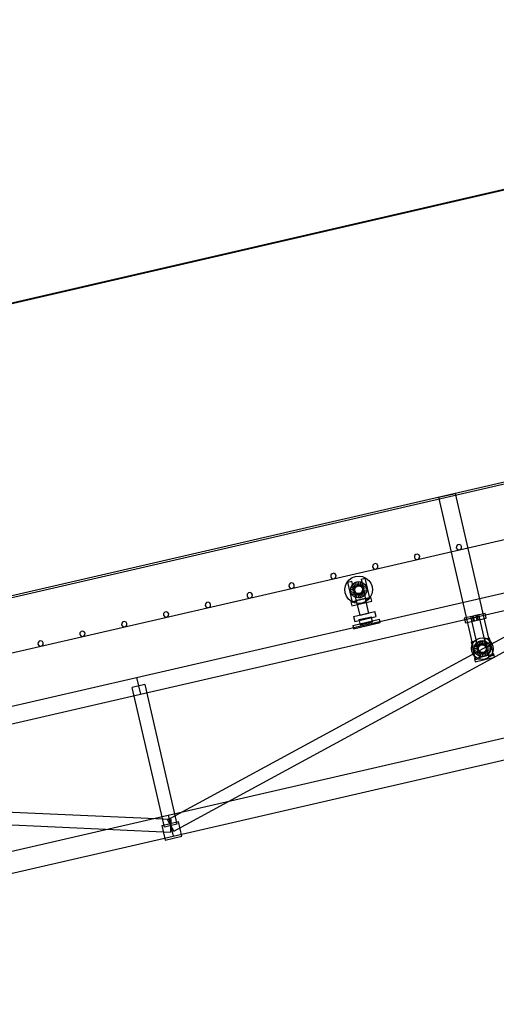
# Model space of a CAD drawing. Header units: millimetres. Extents: x -1970 to 59977, y -50268 to 6837.
# Drawn here: x 36527 to 37637, y 2226 to 4523 of the extents above; entities that cross this region are included whole.
import ezdxf

# ---------------------------------------------------------------- set-up
doc = ezdxf.new("R2010")
doc.units = ezdxf.units.MM
doc.layers.add('COTAS_P', color=1, linetype='Continuous', lineweight=0)
doc.layers.add('lateral_C03', color=7, linetype='Continuous', lineweight=0)
doc.dimstyles.new('R19_100', dxfattribs={"dimtxt": 250, "dimasz": 150, "dimexe": 150, "dimexo": 80, "dimgap": 100, "dimtad": 1, "dimtih": 1, "dimtoh": 1, "dimdsep": 46, "dimcen": 0.09, "dimadec": 0, "dimazin": 0, "dimtfac": 1, "dimtdec": 4, "dimtofl": 0, "dimtmove": 0, "dimatfit": 3, "dimfxl": 1, "dimtolj": 1, "dimtzin": 0, "dimarcsym": 0})

# ---------------------------------------------------------------- blocks, each defined once
blk = doc.blocks.new('*D9')
at = {"layer": 'COTAS_P', "color": 0, "lineweight": -2, "transparency": 16777216}
for p, q in [((38921.3, 3578), (38703.4, 4523.2)), ((27384.7, 1760.7), (38591, 4343.3)), ((27422.7, 928), (27204.9, 1873.2))]:
    blk.add_line(p, q, dxfattribs=at)
at = {"layer": 'COTAS_P', "color": 0, "transparency": 16777216}
for points in [[(38585.4, 4367.7), (38596.6, 4319), (38737.1, 4377)], [(27379.1, 1785.1), (27390.3, 1736.3), (27238.5, 1727)]]:
    blk.add_solid(points, dxfattribs=at)
at = {"layer": 'Defpoints', "color": 0, "transparency": 16777216}
for p in [(38737.1, 4377), (38939.3, 3500), (27440.7, 850)]:
    blk.add_point(p, dxfattribs=at)

msp = doc.modelspace()

# ---------------------------------------------------------------- linework, layer by layer
at = {"layer": 'lateral_C03'}
for p, q in [((38691.362, 3685.056), (27582.557, 1124.887)), ((27583.456, 1120.989), (38692.26, 3681.159)), ((27611.752, 998.208), (38720.557, 3558.377)), ((37502.525, 3411.073), (37541.503, 3420.056)), ((37502.525, 3411.073), (37582.474, 3064.167)), ((37621.452, 3073.15), (37541.503, 3420.056)), ((37543.938, 3297.557), (37543.595, 3293.647)), ((37543.595, 3293.647), (37545.615, 3290.283)), ((37546.514, 3300.518), (37543.938, 3297.557)), ((37545.615, 3290.283), (37549.227, 3288.748)), ((37550.339, 3301.399), (37546.514, 3300.518)), ((37549.227, 3288.748), (37553.051, 3289.629)), ((37553.951, 3299.864), (37550.339, 3301.399)), ((37553.051, 3289.629), (37555.627, 3292.59)), ((37555.97, 3296.499), (37553.951, 3299.864)), ((37555.627, 3292.59), (37555.97, 3296.499)), ((37446.493, 3275.099), (37446.149, 3271.19)), ((37446.149, 3271.19), (37448.169, 3267.825)), ((37449.069, 3278.06), (37446.493, 3275.099)), ((37448.169, 3267.825), (37451.781, 3266.29)), ((37452.893, 3278.941), (37449.069, 3278.06)), ((37451.781, 3266.29), (37455.605, 3267.172)), ((37456.505, 3277.407), (37452.893, 3278.941)), ((37455.605, 3267.172), (37458.181, 3270.132)), ((37458.525, 3274.042), (37456.505, 3277.407)), ((37458.181, 3270.132), (37458.525, 3274.042)), ((36798.817, 2991.315), (37968.165, 3260.807)), ((36871.153, 2659.536), (37965.492, 3254.496)), ((37349.047, 3252.642), (37348.704, 3248.732)), ((37348.704, 3248.732), (37350.724, 3245.367)), ((37351.623, 3255.602), (37349.047, 3252.642)), ((37350.724, 3245.367), (37354.336, 3243.833)), ((37355.447, 3256.484), (37351.623, 3255.602)), ((37354.336, 3243.833), (37358.16, 3244.714)), ((37359.059, 3254.949), (37355.447, 3256.484)), ((37358.16, 3244.714), (37360.736, 3247.675)), ((37361.079, 3251.584), (37359.059, 3254.949)), ((37360.736, 3247.675), (37361.079, 3251.584)), ((36807.8, 2952.337), (37977.148, 3221.829)), ((36885.482, 2633.179), (37979.821, 3228.139)), ((37251.601, 3230.184), (37251.258, 3226.274)), ((37251.258, 3226.274), (37253.278, 3222.91)), ((37254.177, 3233.145), (37251.601, 3230.184)), ((37253.278, 3222.91), (37256.89, 3221.375)), ((37258.002, 3234.026), (37254.177, 3233.145)), ((37256.89, 3221.375), (37260.714, 3222.256)), ((37261.614, 3232.491), (37258.002, 3234.026)), ((37260.714, 3222.256), (37263.29, 3225.217)), ((37263.634, 3229.127), (37261.614, 3232.491)), ((37263.29, 3225.217), (37263.634, 3229.127)), ((37288.998, 3212.68), (37294.314, 3219.124)), ((37294.314, 3219.124), (37301.116, 3223.972)), ((37301.116, 3223.972), (37308.942, 3226.895)), ((37308.942, 3226.895), (37317.258, 3227.692)), ((37317.258, 3227.692), (37325.496, 3226.31)), ((37321.682, 3220.595), (37331.427, 3222.841)), ((37321.682, 3220.595), (37332.462, 3173.821)), ((37325.496, 3226.31), (37333.096, 3222.843)), ((37342.207, 3176.067), (37331.427, 3222.841)), ((37333.096, 3222.843), (37339.54, 3217.527)), ((37339.54, 3217.527), (37344.389, 3210.724)), ((37154.156, 3207.726), (37153.812, 3203.817)), ((37153.812, 3203.817), (37155.832, 3200.452)), ((37156.732, 3210.687), (37154.156, 3207.726)), ((37155.832, 3200.452), (37159.444, 3198.917)), ((37160.556, 3211.569), (37156.732, 3210.687)), ((37159.444, 3198.917), (37163.268, 3199.799)), ((37164.168, 3210.034), (37160.556, 3211.569)), ((37163.268, 3199.799), (37165.844, 3202.76)), ((37166.188, 3206.669), (37164.168, 3210.034)), ((37165.844, 3202.76), (37166.188, 3206.669)), ((37284.148, 3196.841), (37285.53, 3205.08)), ((37284.946, 3188.526), (37284.148, 3196.841)), ((37285.53, 3205.08), (37288.998, 3212.68)), ((37290.5, 3213.409), (37300.244, 3215.654)), ((37290.5, 3213.409), (37301.279, 3166.635)), ((37297.14, 3196.383), (37297.961, 3201.274)), ((37307.134, 3196.03), (37297.14, 3196.383)), ((37297.614, 3191.445), (37297.14, 3196.383)), ((37307.358, 3193.691), (37297.614, 3191.445)), ((37297.961, 3201.274), (37300.019, 3205.787)), ((37307.523, 3198.347), (37297.961, 3201.274)), ((37300.019, 3205.787), (37303.176, 3209.613)), ((37308.498, 3200.484), (37300.019, 3205.787)), ((37311.024, 3168.88), (37300.244, 3215.654)), ((37303.176, 3209.613), (37307.215, 3212.492)), ((37309.993, 3202.297), (37303.176, 3209.613)), ((37307.134, 3196.03), (37307.523, 3198.347)), ((37307.358, 3193.691), (37307.134, 3196.03)), ((37307.215, 3212.492), (37311.862, 3214.227)), ((37311.906, 3203.66), (37307.215, 3212.492)), ((37308.18, 3191.49), (37307.358, 3193.691)), ((37307.523, 3198.347), (37308.498, 3200.484)), ((37308.498, 3200.484), (37309.993, 3202.297)), ((37309.993, 3202.297), (37311.906, 3203.66)), ((37311.862, 3214.227), (37316.799, 3214.7)), ((37314.107, 3204.482), (37311.862, 3214.227)), ((37311.906, 3203.66), (37314.107, 3204.482)), ((37314.107, 3204.482), (37316.446, 3204.707)), ((37316.446, 3204.707), (37316.799, 3214.7)), ((37316.446, 3204.707), (37318.763, 3204.318)), ((37316.799, 3214.7), (37321.691, 3213.88)), ((37318.763, 3204.318), (37321.691, 3213.88)), ((37318.763, 3204.318), (37320.901, 3203.343)), ((37320.901, 3203.343), (37326.203, 3211.821)), ((37320.901, 3203.343), (37322.713, 3201.848)), ((37321.691, 3213.88), (37326.203, 3211.821)), ((37322.713, 3201.848), (37330.029, 3208.665)), ((37322.713, 3201.848), (37324.077, 3199.934)), ((37324.077, 3199.934), (37332.908, 3204.626)), ((37324.077, 3199.934), (37324.899, 3197.733)), ((37325.123, 3195.395), (37324.734, 3193.078)), ((37334.643, 3199.979), (37324.899, 3197.733)), ((37324.899, 3197.733), (37325.123, 3195.395)), ((37325.123, 3195.395), (37335.117, 3195.042)), ((37326.203, 3211.821), (37330.029, 3208.665)), ((37330.029, 3208.665), (37332.908, 3204.626)), ((37332.908, 3204.626), (37334.643, 3199.979)), ((37335.117, 3195.042), (37334.296, 3190.15)), ((37334.643, 3199.979), (37335.117, 3195.042)), ((37344.389, 3210.724), (37347.311, 3202.899)), ((37348.109, 3194.583), (37346.727, 3186.345)), ((37347.311, 3202.899), (37348.109, 3194.583)), ((37056.71, 3185.269), (37056.367, 3181.359)), ((37056.367, 3181.359), (37058.387, 3177.994)), ((37059.286, 3188.23), (37056.71, 3185.269)), ((37058.387, 3177.994), (37061.999, 3176.46)), ((37063.11, 3189.111), (37059.286, 3188.23)), ((37061.999, 3176.46), (37065.823, 3177.341)), ((37066.722, 3187.576), (37063.11, 3189.111)), ((37065.823, 3177.341), (37068.399, 3180.302)), ((37068.742, 3184.211), (37066.722, 3187.576)), ((37068.399, 3180.302), (37068.742, 3184.211)), ((37287.868, 3180.7), (37284.946, 3188.526)), ((37292.717, 3173.897), (37287.868, 3180.7)), ((37299.161, 3168.581), (37292.717, 3173.897)), ((37299.349, 3186.799), (37297.614, 3191.445)), ((37297.907, 3167.91), (37344.681, 3178.69)), ((37308.18, 3191.49), (37299.349, 3186.799)), ((37302.228, 3182.76), (37299.349, 3186.799)), ((37309.544, 3189.577), (37302.228, 3182.76)), ((37306.054, 3179.603), (37302.228, 3182.76)), ((37311.356, 3188.082), (37306.054, 3179.603)), ((37310.566, 3177.545), (37306.054, 3179.603)), ((37309.544, 3189.577), (37308.18, 3191.49)), ((37311.356, 3188.082), (37309.544, 3189.577)), ((37313.494, 3187.106), (37310.566, 3177.545)), ((37315.458, 3176.724), (37310.566, 3177.545)), ((37313.494, 3187.106), (37311.356, 3188.082)), ((37331.038, 3175.545), (37311.549, 3171.054)), ((37319.634, 3135.973), (37311.549, 3171.054)), ((37315.811, 3186.718), (37313.494, 3187.106)), ((37315.811, 3186.718), (37315.458, 3176.724)), ((37320.395, 3177.198), (37315.458, 3176.724)), ((37318.15, 3186.942), (37315.811, 3186.718)), ((37320.351, 3187.764), (37318.15, 3186.942)), ((37318.15, 3186.942), (37320.395, 3177.198)), ((37322.264, 3189.128), (37320.351, 3187.764)), ((37320.351, 3187.764), (37325.042, 3178.933)), ((37325.042, 3178.933), (37320.395, 3177.198)), ((37323.759, 3190.94), (37322.264, 3189.128)), ((37322.264, 3189.128), (37329.081, 3181.811)), ((37324.734, 3193.078), (37323.759, 3190.94)), ((37323.759, 3190.94), (37332.238, 3185.638)), ((37324.734, 3193.078), (37334.296, 3190.15)), ((37329.081, 3181.811), (37325.042, 3178.933)), ((37332.238, 3185.638), (37329.081, 3181.811)), ((37331.038, 3175.545), (37339.123, 3140.465)), ((37337.943, 3172.3), (37331.141, 3167.452)), ((37334.296, 3190.15), (37332.238, 3185.638)), ((37332.462, 3173.821), (37342.207, 3176.067)), ((37343.26, 3178.744), (37337.943, 3172.3)), ((37346.727, 3186.345), (37343.26, 3178.744)), ((37346.926, 3168.945), (37344.681, 3178.69)), ((36959.265, 3162.811), (36958.921, 3158.902)), ((36958.921, 3158.902), (36960.941, 3155.537)), ((36961.84, 3165.772), (36959.265, 3162.811)), ((36960.941, 3155.537), (36964.553, 3154.002)), ((36965.665, 3166.653), (36961.84, 3165.772)), ((36964.553, 3154.002), (36968.377, 3154.883)), ((36969.277, 3165.118), (36965.665, 3166.653)), ((36968.377, 3154.883), (36970.953, 3157.844)), ((36971.297, 3161.754), (36969.277, 3165.118)), ((36970.953, 3157.844), (36971.297, 3161.754)), ((37297.907, 3167.91), (37300.153, 3158.165)), ((37306.761, 3165.114), (37299.161, 3168.581)), ((37300.153, 3158.165), (37346.926, 3168.945)), ((37301.279, 3166.635), (37311.024, 3168.88)), ((37314.999, 3163.732), (37306.761, 3165.114)), ((37323.315, 3164.53), (37314.999, 3163.732)), ((37331.141, 3167.452), (37323.315, 3164.53)), ((36861.819, 3140.353), (36861.475, 3136.444)), ((36861.475, 3136.444), (36863.495, 3133.079)), ((36864.395, 3143.314), (36861.819, 3140.353)), ((36863.495, 3133.079), (36867.107, 3131.544)), ((36868.219, 3144.196), (36864.395, 3143.314)), ((36867.107, 3131.544), (36870.932, 3132.426)), ((36871.831, 3142.661), (36868.219, 3144.196)), ((36870.932, 3132.426), (36873.507, 3135.387)), ((36873.851, 3139.296), (36871.831, 3142.661)), ((36873.507, 3135.387), (36873.851, 3139.296)), ((37302.463, 3112.518), (37364.828, 3126.891)), ((37304.403, 3133.489), (37353.905, 3144.898)), ((37304.403, 3133.489), (37307.098, 3121.796)), ((37307.098, 3121.796), (37356.6, 3133.204)), ((37316.783, 3126.081), (37346.017, 3132.818)), ((37316.783, 3126.081), (37319.478, 3114.387)), ((37339.123, 3140.465), (37319.634, 3135.973)), ((37348.711, 3121.124), (37346.017, 3132.818)), ((37356.6, 3133.204), (37353.905, 3144.898)), ((37366.625, 3119.095), (37364.828, 3126.891)), ((37562.106, 3130.282), (37610.829, 3141.51)), ((37562.106, 3130.282), (37564.801, 3118.588)), ((37564.801, 3118.588), (37613.524, 3129.817)), ((37576.723, 3133.65), (37596.212, 3138.142)), ((37576.723, 3133.65), (37590.736, 3072.844)), ((37580.62, 3134.548), (37583.544, 3135.222)), ((37580.62, 3134.548), (37583.315, 3122.855)), ((37583.544, 3135.222), (37589.391, 3136.57)), ((37586.239, 3123.529), (37583.544, 3135.222)), ((37586.239, 3123.529), (37592.086, 3124.876)), ((37589.391, 3136.57), (37592.314, 3137.243)), ((37592.086, 3124.876), (37589.391, 3136.57)), ((37592.086, 3124.876), (37595.009, 3125.55)), ((37595.009, 3125.55), (37592.314, 3137.243)), ((37610.225, 3077.336), (37596.212, 3138.142)), ((37613.524, 3129.817), (37610.829, 3141.51)), ((36764.373, 3117.896), (36764.03, 3113.986)), ((36764.03, 3113.986), (36766.05, 3110.622)), ((36766.949, 3120.857), (36764.373, 3117.896)), ((36766.05, 3110.622), (36769.662, 3109.087)), ((36770.773, 3121.738), (36766.949, 3120.857)), ((36769.662, 3109.087), (36773.486, 3109.968)), ((36774.385, 3120.203), (36770.773, 3121.738)), ((36773.486, 3109.968), (36776.062, 3112.929)), ((36776.405, 3116.838), (36774.385, 3120.203)), ((36776.062, 3112.929), (36776.405, 3116.838)), ((37302.463, 3112.518), (37304.259, 3104.722)), ((37304.259, 3104.722), (37366.625, 3119.095)), ((37319.478, 3114.387), (37348.711, 3121.124)), ((37586.239, 3123.529), (37583.315, 3122.855)), ((36666.928, 3095.438), (36666.584, 3091.529)), ((36666.584, 3091.529), (36668.604, 3088.164)), ((36669.503, 3098.399), (36666.928, 3095.438)), ((36668.604, 3088.164), (36672.216, 3086.629)), ((36673.328, 3099.28), (36669.503, 3098.399)), ((36672.216, 3086.629), (36676.04, 3087.51)), ((36676.94, 3097.746), (36673.328, 3099.28)), ((36676.04, 3087.51), (36678.616, 3090.471)), ((36678.96, 3094.381), (36676.94, 3097.746)), ((36678.616, 3090.471), (36678.96, 3094.381)), ((37586.983, 3077.107), (37592.383, 3080.956)), ((37592.383, 3080.956), (37598.594, 3083.275)), ((37598.594, 3083.275), (37605.195, 3083.908)), ((37605.195, 3083.908), (37611.734, 3082.811)), ((37609.327, 3081.233), (37621.021, 3083.928)), ((37609.327, 3081.233), (37618.759, 3040.306)), ((37611.734, 3082.811), (37617.767, 3080.059)), ((37617.767, 3080.059), (37622.882, 3075.84)), ((37630.453, 3043.001), (37621.021, 3083.928)), ((36569.482, 3072.981), (36569.138, 3069.071)), ((36569.138, 3069.071), (36571.158, 3065.706)), ((36572.058, 3075.941), (36569.482, 3072.981)), ((36571.158, 3065.706), (36574.77, 3064.172)), ((36575.882, 3076.823), (36572.058, 3075.941)), ((36574.77, 3064.172), (36578.595, 3065.053)), ((36579.494, 3075.288), (36575.882, 3076.823)), ((36578.595, 3065.053), (36581.17, 3068.014)), ((36581.514, 3071.923), (36579.494, 3075.288)), ((36581.17, 3068.014), (36581.514, 3071.923)), ((37578.144, 3074.047), (37589.838, 3076.742)), ((37578.144, 3074.047), (37587.577, 3033.12)), ((37578.914, 3059.42), (37580.011, 3065.96)), ((37579.547, 3052.82), (37578.914, 3059.42)), ((37580.011, 3065.96), (37582.763, 3071.992)), ((37582.474, 3064.167), (37621.452, 3073.15)), ((37582.763, 3071.992), (37586.983, 3077.107)), ((37585.31, 3059.194), (37586.131, 3064.086)), ((37595.304, 3058.842), (37585.31, 3059.194)), ((37585.784, 3054.257), (37585.31, 3059.194)), ((37595.528, 3056.503), (37585.784, 3054.257)), ((37586.131, 3064.086), (37588.19, 3068.599)), ((37595.693, 3061.159), (37586.131, 3064.086)), ((37588.19, 3068.599), (37591.346, 3072.425)), ((37596.668, 3063.296), (37588.19, 3068.599)), ((37599.27, 3035.815), (37589.838, 3076.742)), ((37590.736, 3072.844), (37610.225, 3077.336)), ((37591.346, 3072.425), (37595.385, 3075.304)), ((37598.163, 3065.109), (37591.346, 3072.425)), ((37595.304, 3058.842), (37595.693, 3061.159)), ((37595.528, 3056.503), (37595.304, 3058.842)), ((37595.385, 3075.304), (37600.032, 3077.039)), ((37600.076, 3066.472), (37595.385, 3075.304)), ((37596.35, 3054.302), (37595.528, 3056.503)), ((37595.693, 3061.159), (37596.668, 3063.296)), ((37596.668, 3063.296), (37598.163, 3065.109)), ((37598.163, 3065.109), (37600.076, 3066.472)), ((37600.032, 3077.039), (37604.969, 3077.512)), ((37602.277, 3067.294), (37600.032, 3077.039)), ((37600.076, 3066.472), (37602.277, 3067.294)), ((37602.277, 3067.294), (37604.616, 3067.518)), ((37604.616, 3067.518), (37604.969, 3077.512)), ((37604.616, 3067.518), (37606.933, 3067.13)), ((37604.969, 3077.512), (37609.861, 3076.692)), ((37606.933, 3067.13), (37609.861, 3076.692)), ((37606.933, 3067.13), (37609.071, 3066.155)), ((37609.071, 3066.155), (37614.373, 3074.633)), ((37609.071, 3066.155), (37610.883, 3064.66)), ((37609.861, 3076.692), (37614.373, 3074.633)), ((37610.883, 3064.66), (37618.199, 3071.477)), ((37610.883, 3064.66), (37612.247, 3062.746)), ((37612.904, 3055.889), (37611.929, 3053.752)), ((37612.247, 3062.746), (37621.078, 3067.438)), ((37612.247, 3062.746), (37613.069, 3060.545)), ((37613.293, 3058.207), (37612.904, 3055.889)), ((37612.904, 3055.889), (37622.466, 3052.962)), ((37622.813, 3062.791), (37613.069, 3060.545)), ((37613.069, 3060.545), (37613.293, 3058.207)), ((37613.293, 3058.207), (37623.287, 3057.854)), ((37614.373, 3074.633), (37618.199, 3071.477)), ((37618.199, 3071.477), (37621.078, 3067.438)), ((37621.078, 3067.438), (37622.813, 3062.791)), ((37623.287, 3057.854), (37622.466, 3052.962)), ((37622.813, 3062.791), (37623.287, 3057.854)), ((37622.882, 3075.84), (37626.73, 3070.44)), ((37626.73, 3070.44), (37629.05, 3064.228)), ((37629.683, 3057.628), (37628.586, 3051.089)), ((37629.05, 3064.228), (37629.683, 3057.628)), ((37581.867, 3046.608), (37579.547, 3052.82)), ((37585.716, 3041.208), (37581.867, 3046.608)), ((37590.83, 3036.989), (37585.716, 3041.208)), ((37587.519, 3049.611), (37585.784, 3054.257)), ((37585.928, 3035.819), (37630.753, 3046.149)), ((37585.928, 3035.819), (37587.725, 3028.023)), ((37596.35, 3054.302), (37587.519, 3049.611)), ((37590.398, 3045.571), (37587.519, 3049.611)), ((37587.577, 3033.12), (37599.27, 3035.815)), ((37587.725, 3028.023), (37632.55, 3038.353)), ((37597.714, 3052.389), (37590.398, 3045.571)), ((37594.224, 3042.415), (37590.398, 3045.571)), ((37596.863, 3034.237), (37590.83, 3036.989)), ((37599.526, 3050.893), (37594.224, 3042.415)), ((37598.737, 3040.356), (37594.224, 3042.415)), ((37597.714, 3052.389), (37596.35, 3054.302)), ((37603.402, 3033.14), (37596.863, 3034.237)), ((37599.526, 3050.893), (37597.714, 3052.389)), ((37601.664, 3049.918), (37598.737, 3040.356)), ((37603.628, 3039.536), (37598.737, 3040.356)), ((37601.664, 3049.918), (37599.526, 3050.893)), ((37603.981, 3049.53), (37601.664, 3049.918)), ((37610.003, 3033.773), (37603.402, 3033.14)), ((37603.981, 3049.53), (37603.628, 3039.536)), ((37608.566, 3040.009), (37603.628, 3039.536)), ((37606.32, 3049.754), (37603.981, 3049.53)), ((37608.521, 3050.576), (37606.32, 3049.754)), ((37606.32, 3049.754), (37608.566, 3040.009)), ((37610.434, 3051.94), (37608.521, 3050.576)), ((37608.521, 3050.576), (37613.212, 3041.745)), ((37613.212, 3041.745), (37608.566, 3040.009)), ((37616.215, 3036.093), (37610.003, 3033.773)), ((37611.929, 3053.752), (37610.434, 3051.94)), ((37610.434, 3051.94), (37617.251, 3044.623)), ((37611.929, 3053.752), (37620.408, 3048.449)), ((37617.251, 3044.623), (37613.212, 3041.745)), ((37621.614, 3039.941), (37616.215, 3036.093)), ((37620.408, 3048.449), (37617.251, 3044.623)), ((37618.759, 3040.306), (37630.453, 3043.001)), ((37622.466, 3052.962), (37620.408, 3048.449)), ((37625.834, 3045.056), (37621.614, 3039.941)), ((37628.586, 3051.089), (37625.834, 3045.056)), ((37632.55, 3038.353), (37630.753, 3046.149)), ((35629.469, 2721.824), (36798.817, 2991.315)), ((36798.817, 2991.315), (36807.8, 2952.337)), ((36817.926, 2975.195), (36788.692, 2968.458)), ((36863.7, 2642.989), (36788.692, 2968.458)), ((36817.926, 2975.195), (36892.934, 2649.726)), ((35638.453, 2682.846), (36807.8, 2952.337)), ((36872.703, 2670.719), (38042.051, 2940.211)), ((36883.932, 2621.996), (38053.279, 2891.488)), ((35634.635, 2717.32), (36878.991, 2661.343)), ((35633.287, 2687.35), (36877.643, 2631.373)), ((35703.355, 2401.228), (36872.703, 2670.719)), ((36872.703, 2670.719), (36883.932, 2621.996)), ((36857.705, 2646.739), (36896.684, 2655.722)), ((36857.705, 2646.739), (36865.565, 2612.633)), ((36892.934, 2649.726), (36863.7, 2642.989)), ((36871.153, 2659.536), (36885.482, 2633.179)), ((36878.991, 2661.343), (36877.643, 2631.373)), ((36904.544, 2621.616), (36896.684, 2655.722)), ((35714.584, 2352.505), (36883.932, 2621.996)), ((36865.565, 2612.633), (36904.544, 2621.616))]:
    msp.add_line(p, q, dxfattribs=at)

# ---------------------------------------------------------------- dimensions: what is measured, and where the dimension line sits
at = {"layer": 'COTAS_P'}
dim = msp.add_aligned_dim(p1=(27440.666, 850), p2=(38939.253, 3500), distance=900, text='<> P', dimstyle='R19_100', dxfattribs=at)
dim.commit()
dim.dimension.update_dxf_attribs({"geometry": '*D9', "text_midpoint": (32987.841, 3052.011)})

doc.saveas('drawing.dxf')
